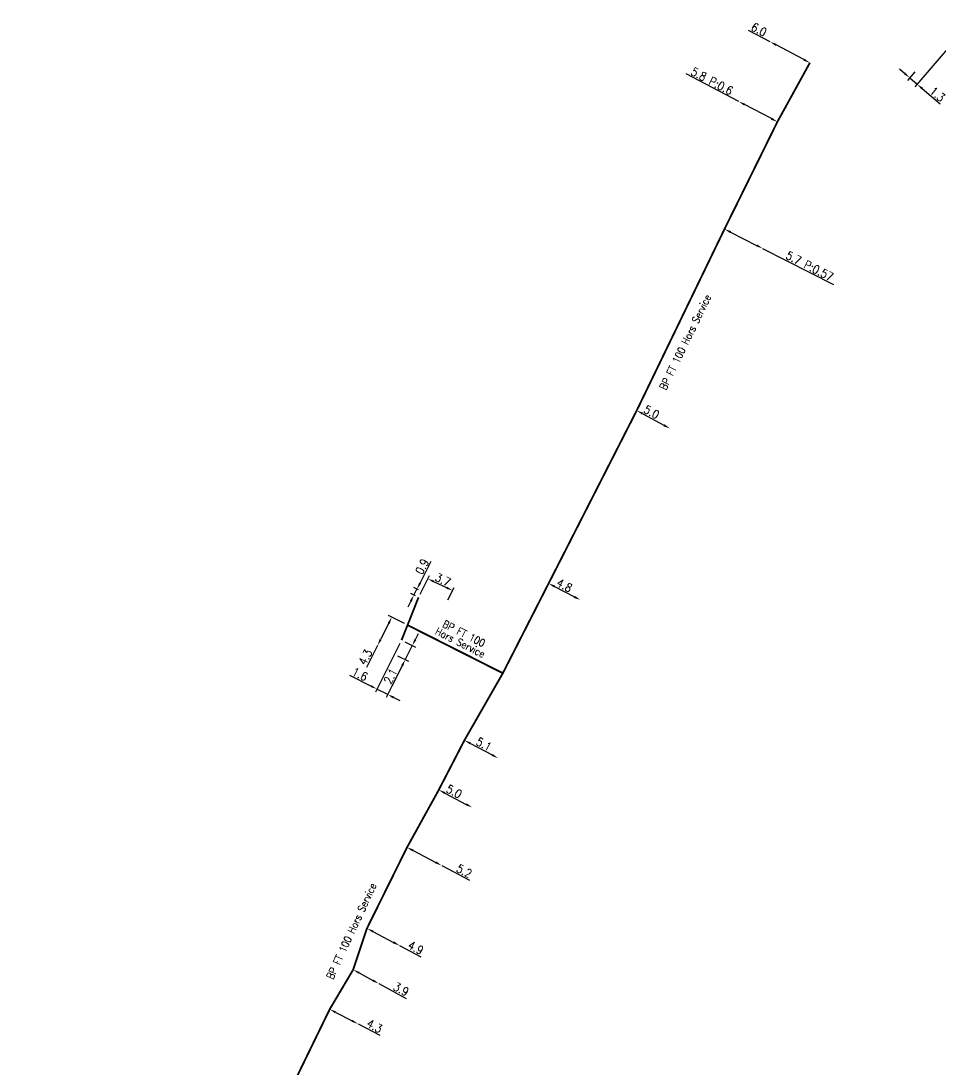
# Model space of a CAD drawing. Header units: millimetres. Extents: x 185000 to 186000, y 127000 to 128000.
# Drawn here: x 185611.8 to 185734.3, y 127248.8 to 127388.4 of the extents above; entities that cross this region are included whole.
import ezdxf

# ---------------------------------------------------------------- set-up
doc = ezdxf.new("R2010")
doc.units = ezdxf.units.MM
doc.header["$PDMODE"] = 34
doc.layers.get('DEFPOINTS').update_dxf_attribs({"linetype": 'CONTINUOUS'})
doc.layers.add('L_908', color=5, linetype='CONTINUOUS')
doc.styles.get("Standard").update_dxf_attribs({"font": 'romans.shx', "width": 0.85})
doc.linetypes.add('BP_HS', pattern='A,2,-1,["G",Standard,S=0.85,R=0,X=-0.27,Y=-0.4],-1', length=4)
doc.dimstyles.get("Standard").update_dxf_attribs({"dimtxt": 1.5, "dimasz": 1.2, "dimexe": 0.625, "dimexo": 0.625, "dimgap": 0.25, "dimtad": 1, "dimdec": 1, "dimzin": 0, "dimdsep": 46, "dimtxsty": 'Standard', "dimcen": -0.5, "dimadec": 0, "dimazin": 0, "dimtfac": 1, "dimtdec": 1, "dimtmove": 0, "dimatfit": 3, "dimfxl": 0, "dimtolj": 1, "dimtzin": 0, "dimarcsym": 0})

# ---------------------------------------------------------------- blocks, each defined once
blk = doc.blocks.new('*D210')
at = {"layer": 'DEFPOINTS', "color": 0, "linetype": 'Continuous', "ltscale": 0.5, "transparency": 16777216}
for p in [(185711.62, 127385.66), (185711.62, 127385.66), (185716.93, 127382.87)]:
    blk.add_point(p, dxfattribs=at)
at = {"layer": 'L_908', "color": 0, "linetype": 'Continuous', "lineweight": -2, "ltscale": 0.5, "transparency": 16777216}
for p, q in [((185711.62, 127385.66), (185708.76, 127387.17)), ((185716.13, 127383.29), (185712.42, 127385.25))]:
    blk.add_line(p, q, dxfattribs=at)
at = {"layer": 'L_908', "color": 0, "linetype": 'Continuous', "ltscale": 0.5, "transparency": 16777216}
for points in [[(185712.49, 127385.38), (185712.35, 127385.11), (185711.62, 127385.66)], [(185716.2, 127383.42), (185716.06, 127383.16), (185716.93, 127382.87)]]:
    blk.add_solid(points, dxfattribs=at)
at = {"layer": 'L_908', "color": 0, "linetype": 'Continuous', "ltscale": 0.5, "transparency": 16777216, "insert": (185710.14, 127387.29), "char_height": 1.125, "attachment_point": 5, "rotation": 332.2644}
blk.add_mtext('\\A1;6.0', dxfattribs=at)
blk = doc.blocks.new('*D211')
at = {"layer": 'DEFPOINTS', "color": 0, "linetype": 'Continuous', "ltscale": 0.5, "transparency": 16777216}
for p in [(185707.44, 127377.71), (185707.44, 127377.71), (185712.6, 127375)]:
    blk.add_point(p, dxfattribs=at)
at = {"layer": 'L_908', "color": 0, "linetype": 'Continuous', "lineweight": -2, "ltscale": 0.5, "transparency": 16777216}
for p, q in [((185707.44, 127377.71), (185700.42, 127381.38)), ((185711.8, 127375.42), (185708.23, 127377.29))]:
    blk.add_line(p, q, dxfattribs=at)
at = {"layer": 'L_908', "color": 0, "linetype": 'Continuous', "ltscale": 0.5, "transparency": 16777216}
for points in [[(185708.3, 127377.42), (185708.16, 127377.16), (185707.44, 127377.71)], [(185711.87, 127375.55), (185711.73, 127375.29), (185712.6, 127375)]]:
    blk.add_solid(points, dxfattribs=at)
at = {"layer": 'L_908', "color": 0, "linetype": 'Continuous', "ltscale": 0.5, "transparency": 16777216, "insert": (185703.88, 127380.42), "char_height": 1.125, "attachment_point": 5, "rotation": 332.3627}
blk.add_mtext('\\A1;5.8 P:0.6', dxfattribs=at)
blk = doc.blocks.new('*D212')
at = {"layer": 'DEFPOINTS', "color": 0, "linetype": 'Continuous', "ltscale": 0.5, "transparency": 16777216}
for p in [(185705.55, 127360.71), (185710.63, 127358.12), (185710.63, 127358.12)]:
    blk.add_point(p, dxfattribs=at)
at = {"layer": 'L_908', "color": 0, "linetype": 'Continuous', "lineweight": -2, "ltscale": 0.5, "transparency": 16777216}
for p, q in [((185706.36, 127360.3), (185709.83, 127358.53)), ((185710.63, 127358.12), (185720.09, 127353.3))]:
    blk.add_line(p, q, dxfattribs=at)
at = {"layer": 'L_908', "color": 0, "linetype": 'Continuous', "ltscale": 0.5, "transparency": 16777216}
for points in [[(185706.42, 127360.44), (185706.29, 127360.17), (185705.55, 127360.71)], [(185709.9, 127358.67), (185709.76, 127358.4), (185710.63, 127358.12)]]:
    blk.add_solid(points, dxfattribs=at)
at = {"layer": 'L_908', "color": 0, "linetype": 'Continuous', "ltscale": 0.5, "transparency": 16777216, "insert": (185716.9, 127355.77), "char_height": 1.125, "attachment_point": 5, "rotation": 333.0043}
blk.add_mtext('\\A1;5.7 P:0.57', dxfattribs=at)
blk = doc.blocks.new('*D213')
at = {"layer": 'DEFPOINTS', "color": 0, "linetype": 'Continuous', "ltscale": 0.5, "transparency": 16777216}
for p in [(185693.85, 127336.53), (185698.27, 127334.14), (185698.27, 127334.14)]:
    blk.add_point(p, dxfattribs=at)
at = {"layer": 'L_908', "color": 0, "linetype": 'Continuous', "lineweight": -2, "ltscale": 0.5, "transparency": 16777216}
blk.add_line((185694.64, 127336.1), (185697.47, 127334.57), dxfattribs=at)
at = {"layer": 'L_908', "color": 0, "linetype": 'Continuous', "ltscale": 0.5, "transparency": 16777216}
for points in [[(185694.71, 127336.23), (185694.57, 127335.97), (185693.85, 127336.53)], [(185697.55, 127334.7), (185697.4, 127334.43), (185698.27, 127334.14)]]:
    blk.add_solid(points, dxfattribs=at)
at = {"layer": 'L_908', "color": 0, "linetype": 'Continuous', "ltscale": 0.5, "transparency": 16777216, "insert": (185695.82, 127336.32), "char_height": 1.125, "attachment_point": 5, "rotation": 331.6134}
blk.add_mtext('\\A1;5.0', dxfattribs=at)
blk = doc.blocks.new('*D214')
at = {"layer": 'DEFPOINTS', "color": 0, "linetype": 'Continuous', "ltscale": 0.5, "transparency": 16777216}
for p in [(185682.1, 127313.48), (185686.33, 127311.28), (185686.33, 127311.28)]:
    blk.add_point(p, dxfattribs=at)
at = {"layer": 'L_908', "color": 0, "linetype": 'Continuous', "lineweight": -2, "ltscale": 0.5, "transparency": 16777216}
blk.add_line((185682.9, 127313.07), (185685.53, 127311.7), dxfattribs=at)
at = {"layer": 'L_908', "color": 0, "linetype": 'Continuous', "ltscale": 0.5, "transparency": 16777216}
for points in [[(185682.97, 127313.2), (185682.83, 127312.93), (185682.1, 127313.48)], [(185685.6, 127311.83), (185685.46, 127311.56), (185686.33, 127311.28)]]:
    blk.add_solid(points, dxfattribs=at)
at = {"layer": 'L_908', "color": 0, "linetype": 'Continuous', "ltscale": 0.5, "transparency": 16777216, "insert": (185684.22, 127313.22), "char_height": 1.125, "attachment_point": 5, "rotation": 332.5176}
blk.add_mtext('\\A1;4.8', dxfattribs=at)
blk = doc.blocks.new('*D215')
at = {"layer": 'DEFPOINTS', "color": 0, "linetype": 'Continuous', "ltscale": 0.5, "transparency": 16777216}
for p in [(185736.38, 127386.01), (185731.22, 127382), (185730.24, 127380.86)]:
    blk.add_point(p, dxfattribs=at)
at = {"layer": 'L_908', "color": 0, "linetype": 'Continuous', "lineweight": -2, "ltscale": 0.5, "transparency": 16777216}
for p, q in [((185736.07, 127385.65), (185730.92, 127379.66)), ((185729.55, 127381.44), (185728.87, 127382.03)), ((185730.92, 127381.65), (185729.93, 127380.5)), ((185730.24, 127380.86), (185731.22, 127380.01)), ((185731.9, 127379.42), (185734.29, 127377.38))]:
    blk.add_line(p, q, dxfattribs=at)
at = {"layer": 'L_908', "color": 0, "linetype": 'Continuous', "ltscale": 0.5, "transparency": 16777216}
for points in [[(185729.65, 127381.56), (185729.46, 127381.33), (185730.24, 127380.86)], [(185732, 127379.54), (185731.81, 127379.31), (185731.22, 127380.01)]]:
    blk.add_solid(points, dxfattribs=at)
at = {"layer": 'L_908', "color": 0, "linetype": 'Continuous', "ltscale": 0.5, "transparency": 16777216, "insert": (185733.93, 127378.68), "char_height": 1.125, "attachment_point": 5, "rotation": 319.3198}
blk.add_mtext('\\A1;1.3', dxfattribs=at)
blk = doc.blocks.new('*D272')
at = {"layer": 'DEFPOINTS', "color": 0, "linetype": 'Continuous', "ltscale": 0.5, "transparency": 16777216}
for p in [(185652.92, 127256.73), (185656.7, 127254.78), (185656.7, 127254.78)]:
    blk.add_point(p, dxfattribs=at)
at = {"layer": 'L_908', "color": 0, "linetype": 'Continuous', "lineweight": -2, "ltscale": 0.5, "transparency": 16777216}
for p, q in [((185653.72, 127256.32), (185655.9, 127255.19)), ((185656.7, 127254.78), (185659.61, 127253.27))]:
    blk.add_line(p, q, dxfattribs=at)
at = {"layer": 'L_908', "color": 0, "linetype": 'Continuous', "ltscale": 0.5, "transparency": 16777216}
for points in [[(185653.79, 127256.45), (185653.65, 127256.19), (185652.92, 127256.73)], [(185655.97, 127255.33), (185655.83, 127255.06), (185656.7, 127254.78)]]:
    blk.add_solid(points, dxfattribs=at)
at = {"layer": 'L_908', "color": 0, "linetype": 'Continuous', "ltscale": 0.5, "transparency": 16777216, "insert": (185658.9, 127254.49), "char_height": 1.125, "attachment_point": 5, "rotation": 332.6513}
blk.add_mtext('\\A1;4.3', dxfattribs=at)
blk = doc.blocks.new('*D273')
at = {"layer": 'DEFPOINTS', "color": 0, "linetype": 'Continuous', "ltscale": 0.5, "transparency": 16777216}
for p in [(185657.89, 127267.52), (185662.23, 127265.23), (185662.23, 127265.23)]:
    blk.add_point(p, dxfattribs=at)
at = {"layer": 'L_908', "color": 0, "linetype": 'Continuous', "lineweight": -2, "ltscale": 0.5, "transparency": 16777216}
for p, q in [((185658.69, 127267.1), (185661.43, 127265.65)), ((185662.23, 127265.23), (185665.09, 127263.72))]:
    blk.add_line(p, q, dxfattribs=at)
at = {"layer": 'L_908', "color": 0, "linetype": 'Continuous', "ltscale": 0.5, "transparency": 16777216}
for points in [[(185658.76, 127267.23), (185658.62, 127266.97), (185657.89, 127267.52)], [(185661.5, 127265.79), (185661.36, 127265.52), (185662.23, 127265.23)]]:
    blk.add_solid(points, dxfattribs=at)
at = {"layer": 'L_908', "color": 0, "linetype": 'Continuous', "ltscale": 0.5, "transparency": 16777216, "insert": (185664.4, 127264.93), "char_height": 1.125, "attachment_point": 5, "rotation": 332.1566}
blk.add_mtext('\\A1;4.9', dxfattribs=at)
blk = doc.blocks.new('*D274')
at = {"layer": 'DEFPOINTS', "color": 0, "linetype": 'Continuous', "ltscale": 0.5, "transparency": 16777216}
for p in [(185667.46, 127285.97), (185671.91, 127283.63), (185671.91, 127283.63)]:
    blk.add_point(p, dxfattribs=at)
at = {"layer": 'L_908', "color": 0, "linetype": 'Continuous', "lineweight": -2, "ltscale": 0.5, "transparency": 16777216}
blk.add_line((185668.26, 127285.55), (185671.12, 127284.04), dxfattribs=at)
at = {"layer": 'L_908', "color": 0, "linetype": 'Continuous', "ltscale": 0.5, "transparency": 16777216}
for points in [[(185668.33, 127285.68), (185668.19, 127285.42), (185667.46, 127285.97)], [(185671.19, 127284.18), (185671.05, 127283.91), (185671.91, 127283.63)]]:
    blk.add_solid(points, dxfattribs=at)
at = {"layer": 'L_908', "color": 0, "linetype": 'Continuous', "ltscale": 0.5, "transparency": 16777216, "insert": (185669.5, 127285.75), "char_height": 1.125, "attachment_point": 5, "rotation": 332.2558}
blk.add_mtext('\\A1;5.0', dxfattribs=at)
blk = doc.blocks.new('*D275')
at = {"layer": 'DEFPOINTS', "color": 0, "linetype": 'Continuous', "ltscale": 0.5, "transparency": 16777216}
for p in [(185670.88, 127292.58), (185675.37, 127290.2), (185675.37, 127290.2)]:
    blk.add_point(p, dxfattribs=at)
at = {"layer": 'L_908', "color": 0, "linetype": 'Continuous', "lineweight": -2, "ltscale": 0.5, "transparency": 16777216}
blk.add_line((185671.68, 127292.16), (185674.58, 127290.62), dxfattribs=at)
at = {"layer": 'L_908', "color": 0, "linetype": 'Continuous', "ltscale": 0.5, "transparency": 16777216}
for points in [[(185671.75, 127292.29), (185671.61, 127292.03), (185670.88, 127292.58)], [(185674.65, 127290.76), (185674.51, 127290.49), (185675.37, 127290.2)]]:
    blk.add_solid(points, dxfattribs=at)
at = {"layer": 'L_908', "color": 0, "linetype": 'Continuous', "ltscale": 0.5, "transparency": 16777216, "insert": (185673.48, 127292.05), "char_height": 1.125, "attachment_point": 5, "rotation": 332.1321}
blk.add_mtext('\\A1;5.1', dxfattribs=at)
blk = doc.blocks.new('*D285')
at = {"layer": 'DEFPOINTS', "color": 0, "linetype": 'Continuous', "ltscale": 0.5, "transparency": 16777216}
for p in [(185663.3, 127307.93), (185659.29, 127305.19), (185659.29, 127305.19)]:
    blk.add_point(p, dxfattribs=at)
at = {"layer": 'L_908', "color": 0, "linetype": 'Continuous', "lineweight": -2, "ltscale": 0.5, "transparency": 16777216}
for p, q in [((185662.88, 127308.14), (185660.78, 127309.2)), ((185660.8, 127308.18), (185659.69, 127306)), ((185659.29, 127305.19), (185657.81, 127302.27))]:
    blk.add_line(p, q, dxfattribs=at)
at = {"layer": 'L_908', "color": 0, "linetype": 'Continuous', "ltscale": 0.5, "transparency": 16777216}
for points in [[(185660.66, 127308.25), (185660.93, 127308.12), (185661.2, 127308.99)], [(185659.56, 127306.06), (185659.83, 127305.93), (185659.29, 127305.19)]]:
    blk.add_solid(points, dxfattribs=at)
at = {"layer": 'L_908', "color": 0, "linetype": 'Continuous', "ltscale": 0.5, "transparency": 16777216, "insert": (185657.68, 127303.67), "char_height": 1.125, "attachment_point": 5, "rotation": 63.2272}
blk.add_mtext('\\A1;4.3', dxfattribs=at)
blk = doc.blocks.new('*D286')
at = {"layer": 'DEFPOINTS', "color": 0, "linetype": 'Continuous', "ltscale": 0.5, "transparency": 16777216}
for p in [(185662.5, 127305.92), (185662.99, 127303.33), (185660.65, 127298.68)]:
    blk.add_point(p, dxfattribs=at)
at = {"layer": 'L_908', "color": 0, "linetype": 'Continuous', "lineweight": -2, "ltscale": 0.5, "transparency": 16777216}
for p, q in [((185662.29, 127305.5), (185659.01, 127298.99)), ((185662.78, 127302.91), (185660.43, 127298.27)), ((185658.41, 127299.81), (185655.61, 127301.23)), ((185660.65, 127298.68), (185659.22, 127299.41)), ((185661.45, 127298.28), (185662.25, 127297.87))]:
    blk.add_line(p, q, dxfattribs=at)
at = {"layer": 'L_908', "color": 0, "linetype": 'Continuous', "ltscale": 0.5, "transparency": 16777216}
for points in [[(185658.48, 127299.94), (185658.35, 127299.68), (185659.22, 127299.41)], [(185661.52, 127298.41), (185661.38, 127298.15), (185660.65, 127298.68)]]:
    blk.add_solid(points, dxfattribs=at)
at = {"layer": 'L_908', "color": 0, "linetype": 'Continuous', "ltscale": 0.5, "transparency": 16777216, "insert": (185656.95, 127301.39), "char_height": 1.125, "attachment_point": 5, "rotation": 333.2272}
blk.add_mtext('\\A1;1.6', dxfattribs=at)
blk = doc.blocks.new('*D287')
at = {"layer": 'DEFPOINTS', "color": 0, "linetype": 'Continuous', "ltscale": 0.5, "transparency": 16777216}
for p in [(185662.5, 127305.92), (185661.56, 127304.05), (185662.99, 127303.33)]:
    blk.add_point(p, dxfattribs=at)
at = {"layer": 'L_908', "color": 0, "linetype": 'Continuous', "lineweight": -2, "ltscale": 0.5, "transparency": 16777216}
for p, q in [((185664.34, 127306), (185664.74, 127306.81)), ((185662.92, 127305.71), (185664.35, 127304.99)), ((185663.93, 127305.2), (185662.99, 127303.33)), ((185661.98, 127303.84), (185663.41, 127303.11)), ((185662.58, 127302.52), (185661.23, 127299.84))]:
    blk.add_line(p, q, dxfattribs=at)
at = {"layer": 'L_908', "color": 0, "linetype": 'Continuous', "ltscale": 0.5, "transparency": 16777216}
for points in [[(185664.2, 127306.07), (185664.47, 127305.94), (185663.93, 127305.2)], [(185662.45, 127302.59), (185662.72, 127302.45), (185662.99, 127303.33)]]:
    blk.add_solid(points, dxfattribs=at)
at = {"layer": 'L_908', "color": 0, "linetype": 'Continuous', "ltscale": 0.5, "transparency": 16777216, "insert": (185661.03, 127301.12), "char_height": 1.125, "attachment_point": 5, "rotation": 63.2272}
blk.add_mtext('\\A1;2.1', dxfattribs=at)
blk = doc.blocks.new('*D288')
at = {"layer": 'DEFPOINTS', "color": 0, "linetype": 'Continuous', "ltscale": 0.5, "transparency": 16777216}
for p in [(185669.31, 127312.53), (185664.76, 127311.63), (185668.47, 127310.88)]:
    blk.add_point(p, dxfattribs=at)
at = {"layer": 'L_908', "color": 0, "linetype": 'Continuous', "lineweight": -2, "ltscale": 0.5, "transparency": 16777216}
for p, q in [((185664.97, 127312.05), (185666.23, 127314.52)), ((185666.83, 127313.71), (185668.5, 127312.92)), ((185668.68, 127311.29), (185669.53, 127312.95))]:
    blk.add_line(p, q, dxfattribs=at)
at = {"layer": 'L_908', "color": 0, "linetype": 'Continuous', "ltscale": 0.5, "transparency": 16777216}
for points in [[(185666.89, 127313.85), (185666.76, 127313.58), (185666.02, 127314.1)], [(185668.56, 127313.05), (185668.44, 127312.78), (185669.31, 127312.53)]]:
    blk.add_solid(points, dxfattribs=at)
at = {"layer": 'L_908', "color": 0, "linetype": 'Continuous', "ltscale": 0.5, "transparency": 16777216, "insert": (185668.01, 127313.98), "char_height": 1.125, "attachment_point": 5, "rotation": 334.5969}
blk.add_mtext('\\A1;3.7', dxfattribs=at)
blk = doc.blocks.new('*D289')
at = {"layer": 'DEFPOINTS', "color": 0, "linetype": 'Continuous', "ltscale": 0.5, "transparency": 16777216}
for p in [(185664.55, 127312.72), (185665.17, 127312.43), (185664.76, 127311.63)]:
    blk.add_point(p, dxfattribs=at)
at = {"layer": 'L_908', "color": 0, "linetype": 'Continuous', "lineweight": -2, "ltscale": 0.5, "transparency": 16777216}
for p, q in [((185664.96, 127313.53), (185666.44, 127316.43)), ((185664.34, 127311.83), (185663.72, 127312.12)), ((185664.74, 127312.63), (185664.13, 127312.92)), ((185664.14, 127311.92), (185664.55, 127312.72)), ((185663.74, 127311.12), (185663.33, 127310.32))]:
    blk.add_line(p, q, dxfattribs=at)
at = {"layer": 'L_908', "color": 0, "linetype": 'Continuous', "ltscale": 0.5, "transparency": 16777216}
for points in [[(185664.83, 127313.59), (185665.1, 127313.46), (185664.55, 127312.72)], [(185663.6, 127311.19), (185663.87, 127311.05), (185664.14, 127311.92)]]:
    blk.add_solid(points, dxfattribs=at)
at = {"layer": 'L_908', "color": 0, "linetype": 'Continuous', "ltscale": 0.5, "transparency": 16777216, "insert": (185665.24, 127315.73), "char_height": 1.125, "attachment_point": 5, "rotation": 62.9982}
blk.add_mtext('\\A1;0.9', dxfattribs=at)
blk = doc.blocks.new('*D360')
at = {"layer": 'DEFPOINTS', "color": 0, "linetype": 'Continuous', "ltscale": 0.5, "transparency": 16777216}
for p in [(185663.23, 127278.31), (185667.85, 127275.89), (185667.85, 127275.89)]:
    blk.add_point(p, dxfattribs=at)
at = {"layer": 'L_908', "color": 0, "linetype": 'Continuous', "lineweight": -2, "ltscale": 0.5, "transparency": 16777216}
for p, q in [((185664.03, 127277.89), (185667.06, 127276.3)), ((185667.85, 127275.89), (185671.55, 127273.94))]:
    blk.add_line(p, q, dxfattribs=at)
at = {"layer": 'L_908', "color": 0, "linetype": 'Continuous', "ltscale": 0.5, "transparency": 16777216}
for points in [[(185664.1, 127278.03), (185663.96, 127277.76), (185663.23, 127278.31)], [(185667.13, 127276.44), (185666.99, 127276.17), (185667.85, 127275.89)]]:
    blk.add_solid(points, dxfattribs=at)
at = {"layer": 'L_908', "color": 0, "linetype": 'Continuous', "ltscale": 0.5, "transparency": 16777216, "insert": (185670.85, 127275.16), "char_height": 1.125, "attachment_point": 5, "rotation": 332.3208}
blk.add_mtext('\\A1;5.2', dxfattribs=at)
blk = doc.blocks.new('*D361')
at = {"layer": 'DEFPOINTS', "color": 0, "linetype": 'Continuous', "ltscale": 0.5, "transparency": 16777216}
for p in [(185656.05, 127262.01), (185659.48, 127260.15), (185659.48, 127260.15)]:
    blk.add_point(p, dxfattribs=at)
at = {"layer": 'L_908', "color": 0, "linetype": 'Continuous', "lineweight": -2, "ltscale": 0.5, "transparency": 16777216}
for p, q in [((185656.84, 127261.58), (185658.68, 127260.58)), ((185659.48, 127260.15), (185663.11, 127258.18))]:
    blk.add_line(p, q, dxfattribs=at)
at = {"layer": 'L_908', "color": 0, "linetype": 'Continuous', "ltscale": 0.5, "transparency": 16777216}
for points in [[(185656.91, 127261.71), (185656.77, 127261.45), (185656.05, 127262.01)], [(185658.76, 127260.71), (185658.61, 127260.45), (185659.48, 127260.15)]]:
    blk.add_solid(points, dxfattribs=at)
at = {"layer": 'L_908', "color": 0, "linetype": 'Continuous', "ltscale": 0.5, "transparency": 16777216, "insert": (185662.44, 127259.4), "char_height": 1.125, "attachment_point": 5, "rotation": 331.5629}
blk.add_mtext('\\A1;3.9', dxfattribs=at)

msp = doc.modelspace()

# ---------------------------------------------------------------- linework, layer by layer
at = {"layer": 'L_908', "linetype": 'BP_HS', "const_width": 0.25}
msp.add_lwpolyline([(185611.89, 127162.31), (185613.31, 127166.97), (185622.95, 127190.07), (185635.18, 127218.53), (185640.92, 127232.01), (185647.11, 127244.8), (185652.92, 127256.73), (185656.05, 127262.01), (185657.89, 127267.52), (185663.23, 127278.31), (185667.46, 127285.97), (185670.88, 127292.58), (185676, 127301.52), (185682.1, 127313.48), (185693.85, 127336.53), (185705.55, 127360.71), (185712.6, 127375), (185716.93, 127382.87)], dxfattribs=at)
at = {"layer": 'L_908', "linetype": 'BP_HS', "const_width": 0.25, "flags": 128}
for points in [[(185664.76, 127311.63), (185663.3, 127307.93), (185662.5, 127305.92)], [(185663.3, 127307.93), (185676, 127301.52)]]:
    msp.add_lwpolyline(points, dxfattribs=at)

# ---------------------------------------------------------------- texts
at = {"layer": 'L_908', "linetype": 'BP_HS', "width": 0.85}
for s, rotation, p in [('BP FT 100 Hors Service', 64.121, (185697.73, 127339.16)), ('BP FT 100', 333.2272, (185667.86, 127307.74)), ('Hors Service', 333.2272, (185666.88, 127306.78)), ('BP FT 100 Hors Service', 65.1935, (185653.35, 127260.63))]:
    msp.add_text(s, height=1, rotation=rotation, dxfattribs=at).set_placement(p)

# ---------------------------------------------------------------- dimensions: what is measured, and where the dimension line sits
at = {"layer": 'L_908', "linetype": 'Continuous', "ltscale": 0.5}
for base, p1, p2, angle, picture, middle in [((185711.62, 127385.66), (185716.93, 127382.87), (185711.62, 127385.66), 332.2644, '*D210', (185709.79, 127386.63)), ((185730.24, 127380.86), (185736.38, 127386.01), (185731.22, 127382), 319.3198, '*D215', (185733.44, 127378.11)), ((185698.27, 127334.14), (185693.85, 127336.53), (185698.27, 127334.14), 151.6134, '*D213', (185695.46, 127335.66)), ((185664.55, 127312.72), (185664.76, 127311.63), (185665.17, 127312.43), 242.9982, '*D289', (185665.91, 127315.39)), ((185686.33, 127311.28), (185682.1, 127313.48), (185686.33, 127311.28), 152.5176, '*D214', (185683.88, 127312.56)), ((185659.29, 127305.19), (185663.3, 127307.93), (185659.29, 127305.19), 63.2272, '*D285', (185658.35, 127303.33)), ((185662.99, 127303.33), (185662.5, 127305.92), (185661.56, 127304.05), 63.2272, '*D287', (185661.7, 127300.78)), ((185660.65, 127298.68), (185662.5, 127305.92), (185662.99, 127303.33), 153.2272, '*D286', (185656.61, 127300.72)), ((185675.37, 127290.2), (185670.88, 127292.58), (185675.37, 127290.2), 152.1321, '*D275', (185673.13, 127291.39)), ((185671.91, 127283.63), (185667.46, 127285.97), (185671.91, 127283.63), 152.2558, '*D274', (185669.15, 127285.08)), ((185667.85, 127275.89), (185663.23, 127278.31), (185667.85, 127275.89), 152.3208, '*D360', (185670.5, 127274.5)), ((185662.23, 127265.23), (185657.89, 127267.52), (185662.23, 127265.23), 152.1566, '*D273', (185664.05, 127264.27)), ((185659.48, 127260.15), (185656.05, 127262.01), (185659.48, 127260.15), 151.5629, '*D361', (185662.08, 127258.74)), ((185656.7, 127254.78), (185652.92, 127256.73), (185656.7, 127254.78), 152.6513, '*D272', (185658.55, 127253.82))]:
    dim = msp.add_linear_dim(base=base, p1=p1, p2=p2, angle=angle, dimstyle='Standard', override={"dimscale": 0.75}, dxfattribs=at)
    dim.commit()
    dim.dimension.update_dxf_attribs({"geometry": picture, "text_midpoint": middle, "dimtype": 160})
for base, p1, p2, angle, text, picture, middle in [((185707.44, 127377.71), (185712.6, 127375), (185707.44, 127377.71), 332.3627, '<> P:0.6', '*D211', (185703.53, 127379.75)), ((185710.63, 127358.12), (185705.55, 127360.71), (185710.63, 127358.12), 153.0043, '<> P:0.57', '*D212', (185716.56, 127355.1)), ((185669.31, 127312.53), (185664.76, 127311.63), (185668.47, 127310.88), 154.5969, '3.7', '*D288', (185667.69, 127313.3))]:
    dim = msp.add_linear_dim(base=base, p1=p1, p2=p2, angle=angle, text=text, dimstyle='Standard', override={"dimscale": 0.75}, dxfattribs=at)
    dim.commit()
    dim.dimension.update_dxf_attribs({"geometry": picture, "text_midpoint": middle, "dimtype": 160})

doc.saveas('drawing.dxf')
